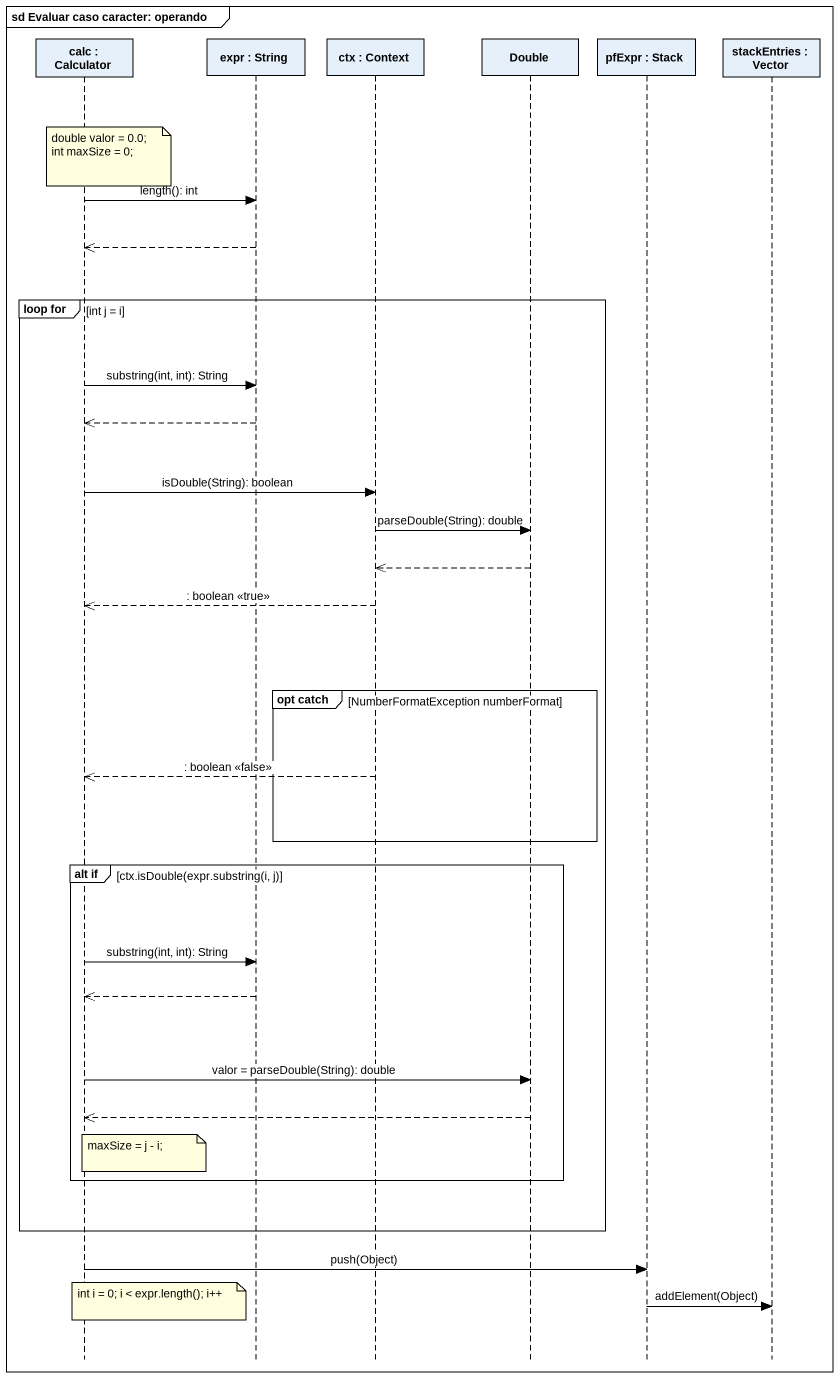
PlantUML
@startuml
mainframe sd Evaluar caso caracter: operando
hide footbox
participant "calc : Calculator" as calc
participant "expr : String" as expr
participant "ctx : Context" as ctx
participant Double
participant "pfExpr : Stack" as pfExpr
participant "stackEntries : Vector" as stackEntries

note over calc
  double valor = 0.0;
  int maxSize = 0;
end note
calc -> expr : length(): int
expr -->> calc
group loop for [int j = i]
  calc -> expr : substring(int, int): String
  expr -->> calc
  calc -> ctx : isDouble(String): boolean
  ctx -> Double : parseDouble(String): double
  Double -->> ctx
  ctx -->> calc : : boolean <<true>>
  group opt catch [NumberFormatException numberFormat]
    ctx -->> calc : : boolean <<false>>
  end
  group alt if [ctx.isDouble(expr.substring(i, j)]
    calc -> expr : substring(int, int): String
    expr -->> calc
    calc -> Double : valor = parseDouble(String): double
    Double -->> calc
    note over calc : maxSize = j - i;
  end
end
calc -> pfExpr : push(Object)
note over calc : int i = 0; i < expr.length(); i++
pfExpr -> stackEntries : addElement(Object)
@enduml
